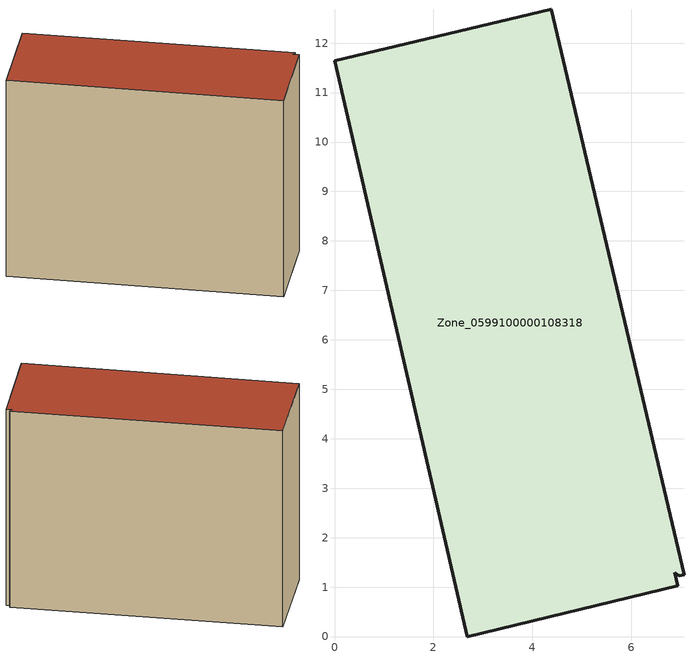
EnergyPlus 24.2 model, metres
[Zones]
Zone_0599100000108318
 floor ground (C_G): 7.07,1.25 6.97,1.23 6.88,1.29 6.94,1.03 2.68,0 0,11.64 4.38,12.68 z0
 wall outside (C_F): 7.07,1.25 4.38,12.68 0,11.64 2.68,0 6.94,1.03 6.88,1.29 6.97,1.23 7.07,1.25 z0:9.32
 roof outside (C_R): 6.97,1.23 7.07,1.25 4.38,12.68 0,11.64 2.68,0 6.94,1.03 6.88,1.29 z9.32
[BUILDING]
Pand.0599100000108318: North Axis=0; Terrain=City; Loads Convergence Tolerance Value=0.04; Temperature Convergence Tolerance Value=0.4; Solar Distribution=FullExterior; Maximum Number of Warmup Days=25; Minimum Number of Warmup Days=1
[Site:Location]
Rotterdam.The.Hague.AP_ZH_NLD Design_Conditions: Latitude=51.96; Longitude=4.45; Time Zone=1; Elevation=-4.5
[SITE:GROUNDTEMPERATURE:BUILDINGSURFACE]
18, 18, 18, 18, 18, 18, 18, 18, 18, 18, 18, 18
[MATERIAL] Thermal Absorptance=0.9; Solar Absorptance=0.7; Visible Absorptance=0.7
Name | Roughness | Thickness | Conductivity | Density | Specific Heat
G.TI.1946 | MediumSmooth | 0.15 | 1 | 540 | 1210
F.TI.1946 | Rough | 0.3 | 0.857143 | 1920 | 840
R.TI.1946 | MediumRough | 0.2 | 0.1 | 1500 | 1000
[CONSTRUCTION]
C_G: G.TI.1946
C_F: F.TI.1946
C_R: R.TI.1946
[ZONE]
Zone_0599100000108318: Type=1; Multiplier=1; Ceiling Height=Autocalculate; Volume=Autocalculate; Floor Area=autocalculate; Part of Total Floor Area=Yes
[ZONEINFILTRATION:DESIGNFLOWRATE]
Infil_Zone_0599100000108318: Zone or ZoneList or Space or SpaceList=Zone_0599100000108318; Schedule=AlwaysOn; Design Flow Rate Calculation Method=Flow/Area; Flow Rate per Floor Area=0.003; Constant Term Coefficient=1; Temperature Term Coefficient=0; Velocity Term Coefficient=0; Velocity Squared Term Coefficient=0
[HVACTEMPLATE:ZONE:IDEALLOADSAIRSYSTEM]
Zone_0599100000108318: Maximum Heating Supply Air Temperature=50; Minimum Cooling Supply Air Temperature=13; Maximum Heating Supply Air Humidity Ratio=0.0156; Minimum Cooling Supply Air Humidity Ratio=0.0077; Heating Limit=NoLimit; Cooling Limit=NoLimit; Dehumidification Control Type=ConstantSensibleHeatRatio; Cooling Sensible Heat Ratio=0.7; Dehumidification Setpoint=60; Humidification Control Type=None; Humidification Setpoint=30; Outdoor Air Method=None; Outdoor Air Flow Rate per Person=0.00944; Outdoor Air Flow Rate per Zone Floor Area=0; Outdoor Air Flow Rate per Zone=0; Demand Controlled Ventilation Type=None; Outdoor Air Economizer Type=NoEconomizer; Heat Recovery Type=None; Sensible Heat Recovery Effectiveness=0.7; Latent Heat Recovery Effectiveness=0.65
[ZONECONTROL:THERMOSTAT]
ThermostatControl_Zone_0599100000108318: Zone or ZoneList=Zone_0599100000108318; Control Type Schedule=DualSetpointControlType; Control 1=Thermostat_Zone_0599100000108318; Temperature Difference Between Cutout And Setpoint=0
[THERMOSTATSETPOINT:DUALSETPOINT]
Thermostat_Zone_0599100000108318: Heating Setpoint Temperature Schedule=HeatingSetpoint_Zone_0599100000108318; Cooling Setpoint Temperature Schedule=CoolingSetpoint_Zone_0599100000108318
[SCHEDULE:COMPACT]
HeatingSetpoint_Zone_0599100000108318: Through: 12/31, For: AllDays, Until: 24:00, 21
CoolingSetpoint_Zone_0599100000108318: Through: 12/31, For: AllDays, Until: 24:00, 24
DualSetpointControlType: Through: 12/31, For: AllDays, Until: 24:00, 4
AlwaysOn: Through: 12/31, For: AllDays, Until: 24:00, 1
